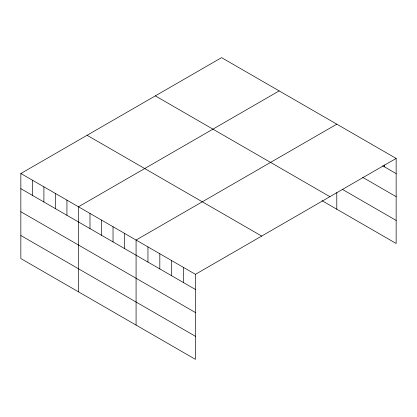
<?xml version="1.0" encoding="UTF-8"?>
<svg xmlns="http://www.w3.org/2000/svg" width="417" height="417" viewBox="0 0 417 417"><rect width="100%" height="100%" fill="white"/><g stroke="black" fill="none" stroke-linecap="round" stroke-linejoin="round"><path stroke-width="0.63" d="M396.15 158.434L195.437 274.318L195.437 359.36L20.85 258.566L20.85 173.519L221.563 57.64L396.15 158.434L396.15 243.481L321.976 200.655M279.176 90.901L78.464 206.785L78.464 291.827M336.79 124.167L136.078 240.046L136.078 325.088M382.66 165.82L396.15 173.608M362.691 177.35L396.15 196.668M342.185 189.266L396.15 220.421M155.327 95.879L329.915 196.678M87.085 135.28L261.673 236.074M20.85 173.519L195.437 274.318M20.85 188.692L195.437 289.487M20.85 211.747L195.437 312.547M20.85 235.506L195.437 336.3M384.276 164.856L384.276 166.753M336.79 192.555L336.79 209.209M183.563 267.464L183.563 282.632M171.695 260.609L171.695 275.778M159.82 253.755L159.82 268.923M147.952 246.9L147.952 262.069M124.553 233.395L124.553 248.563M113.033 226.739L113.033 241.912M101.508 220.087L101.508 235.261M89.989 213.436L89.989 228.605M66.939 200.129L66.939 215.302M55.419 193.478L55.419 208.651M43.894 186.826L43.894 201.995M32.375 180.175L32.375 195.344"/></g></svg>
